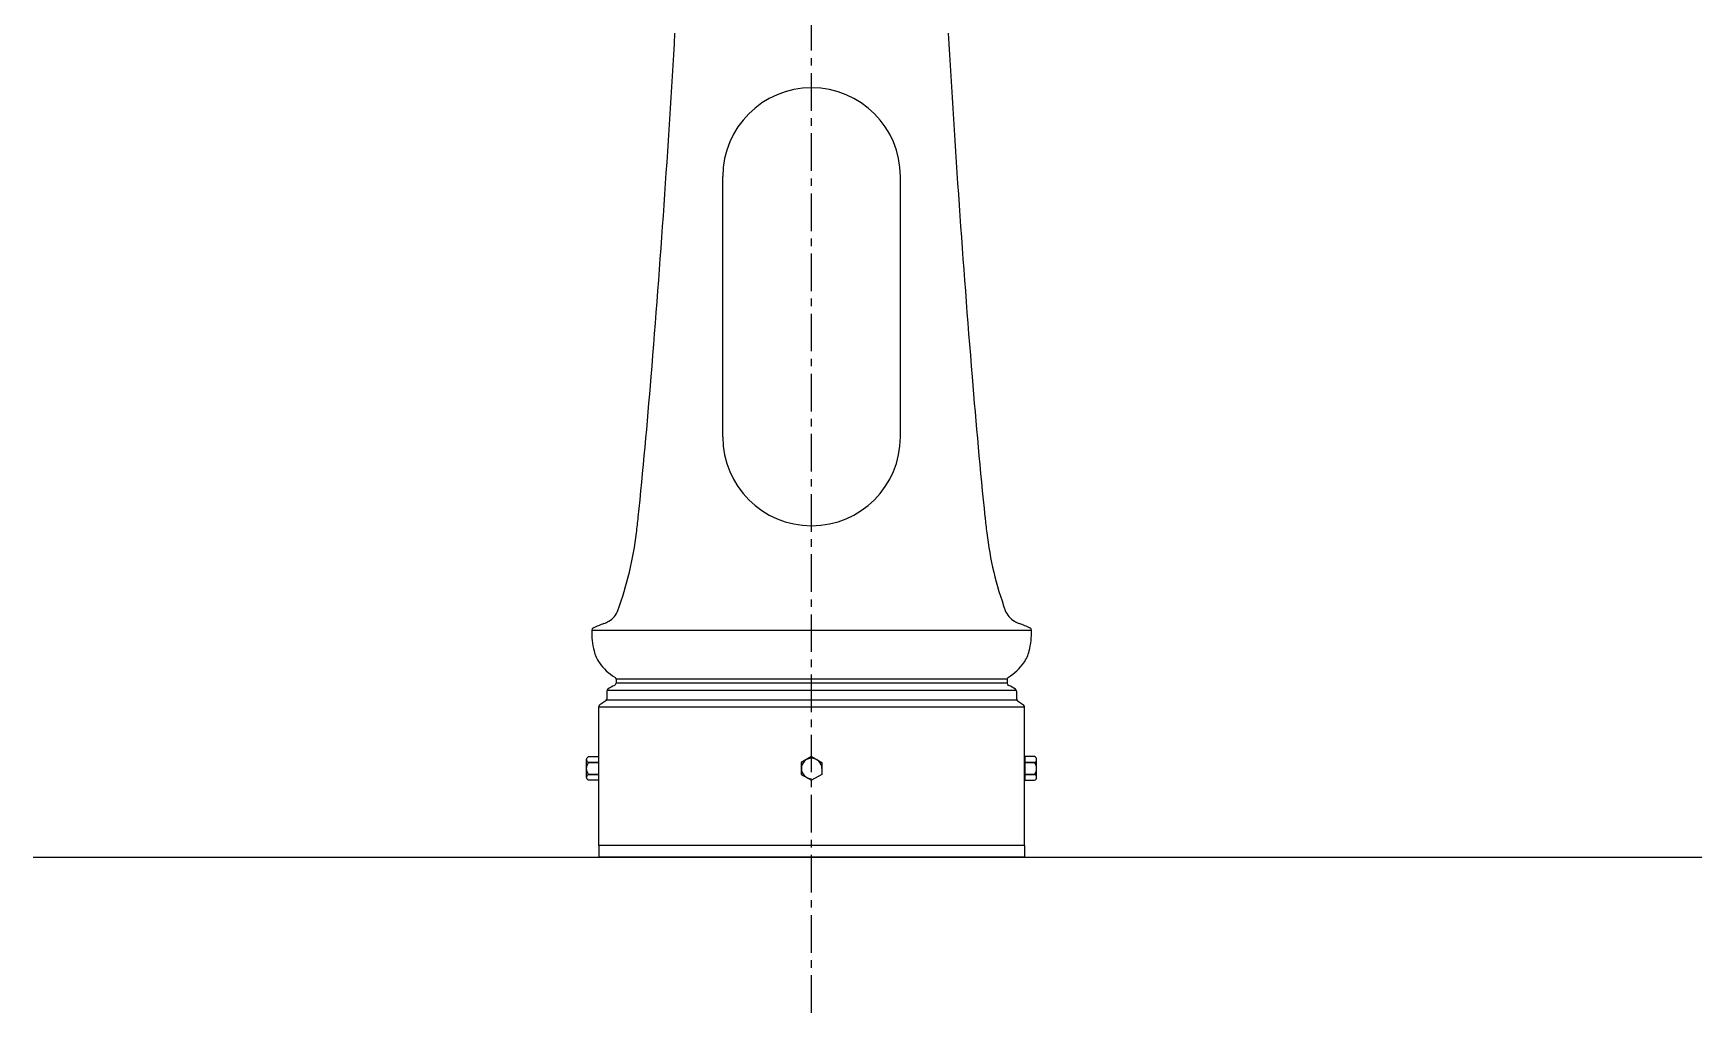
# Model space of a CAD drawing. Header units: millimetres. Extents: x 0 to 13338, y 0 to 11580.
# Drawn here: x 2161 to 3564, y 579 to 1407 of the extents above; entities that cross this region are included whole.
import ezdxf

# ---------------------------------------------------------------- set-up
doc = ezdxf.new("R2010")
doc.units = ezdxf.units.MM
doc.linetypes.add('CENTER', pattern=[50.8, 31.75, -6.35, 6.35, -6.35])
doc.layers.add('axes', color=40, linetype='CENTER')
doc.layers.add('dwgmodels.com', color=250, linetype='Continuous')

# ---------------------------------------------------------------- blocks, each defined once
blk = doc.blocks.new('A$C633E6BB3')
at = {"color": 0}
for p, q in [((-10, 8.3), (-10, 0)), ((-10, 0), (10, 0)), ((7.5, 10), (-7.5, 10)), ((-5, 8.3), (-5, 0)), ((-5, 0), (-5, 8.3)), ((5, 8.3), (5, 0)), ((5, 0), (5, 8.3)), ((10, 0), (10, 8.3))]:
    blk.add_line(p, q, dxfattribs=at)
for centre, radius, start, end in [((-7.5, 7.3), 2.71, 22.4549, 157.5451), ((0, 1.7), 8.31, 53.0228, 126.9772), ((7.5, 7.3), 2.71, 22.4549, 157.5451)]:
    blk.add_arc(centre, radius, start, end, dxfattribs=at)
blk = doc.blocks.new('Public Light 8_side_dwgmodels.com')
at = {"color": 0}
for p, q in [((-75, 355), (-75, 575)), ((75, 355), (75, 575)), ((-185.7, 191.8), (185.7, 191.8)), ((-173, 140.3), (-173, 133.8)), ((-172.8, 141.2), (172.8, 141.2)), ((-165.2, 150.4), (-165.2, 147)), ((165.2, 150.4), (-165.2, 150.4)), ((165.2, 147), (-165.2, 147)), ((165.2, 150.4), (165.2, 147)), ((173, 140.3), (173, 133.8)), ((-179.8, 10), (-179.8, 127.1)), ((-179.8, 127.1), (179.8, 127.1)), ((-173.9, 132.1), (-178.9, 128.8)), ((173.3, 132.8), (-173.3, 132.8)), ((173.9, 132.1), (178.9, 128.8)), ((179.8, 10), (179.8, 127.1)), ((179.8, 10), (-179.8, 10)), ((-179.8, 10), (-179.8, 0)), ((179.8, 0), (-179.8, 0)), ((179.8, 10), (179.8, 0))]:
    blk.add_line(p, q, dxfattribs=at)
for points in [[(0, 85), (0, 85), (-8.7, 80), (-8.7, 70), (0, 65), (0, 65)], [(0, 85), (0, 85), (8.7, 80), (8.7, 70), (0, 65), (0, 65)]]:
    blk.add_lwpolyline(points, dxfattribs=at)
for centre, radius, start, end in [((-11858.3, 1362.9), 11761.8, 355.33276, 356.74999), ((11858.3, 1362.9), 11761.8, 183.25001, 184.66724), ((0, 575), 75, 90, 180), ((0, 575), 75, 0, 90), ((-6115.6, 894.1), 6000, 354.19479, 355.33276), ((6115.6, 894.1), 6000, 184.66724, 185.80521), ((0, 355), 75, 180, 270), ((0, 355), 75, 270, 0), ((-771.5, 350.7), 628.3, 352.9963, 354.1948), ((771.5, 350.7), 628.3, 185.8052, 187.0037), ((-445.6, 310.7), 300, 340.0839, 352.9963), ((445.6, 310.7), 300, 187.0037, 199.9161), ((-133.1, 84.5), 120.6, 110.5672, 115.2525), ((-186, 225.5), 30, 290.5672, 299.4445), ((-179.7, 214.4), 17.2, 299.4445, 340.0839), ((179.7, 214.4), 17.2, 199.9161, 240.5555), ((186, 225.5), 30, 240.5555, 249.4328), ((133.1, 84.5), 120.6, 64.7475, 69.4328), ((-183.7, 191.8), 2, 115.2525, 179.0161), ((-116.6, 190.6), 69.1, 179.0161, 193.6544), ((116.6, 190.6), 69.1, 346.3456, 0.9839), ((183.7, 191.8), 2, 0.9839, 64.7475), ((-154.6, 181.4), 30, 193.6544, 214.7443), ((154.6, 181.4), 30, 325.2557, 346.3456), ((-144.5, 188.4), 42.3, 214.7443, 239.1751), ((144.5, 188.4), 42.3, 300.8249, 325.2557), ((-171, 140.3), 2, 126.0122, 180), ((-154.4, 117.4), 30.3, 113.4345, 126.0122), ((-167.2, 147), 2, 293.4345, 0), ((-167.2, 150.4), 2, 0, 59.1751), ((167.2, 150.4), 2, 120.8249, 180), ((167.2, 147), 2, 180, 246.5655), ((154.4, 117.4), 30.3, 53.9878, 66.5655), ((171, 140.3), 2, 0, 53.9878), ((-177.8, 127.1), 2, 123.7954, 180), ((-175, 133.8), 2, 303.7954, 0), ((175, 133.8), 2, 180, 236.2046), ((177.8, 127.1), 2, 0, 56.2046), ((0, 75), 8.66, 90, 270), ((0, 75), 8.66, 0, 90)]:
    blk.add_arc(centre, radius, start, end, dxfattribs=at)
at = {"layer": 'axes'}
blk.add_lwpolyline([(0, -131.4), (0, 4592.3)], dxfattribs=at)
at = {"color": 0, "xscale": -1, "rotation": 90}
blk.add_blockref('A$C633E6BB3', (-180, 75), dxfattribs=at)
at = {"color": 0, "rotation": 270}
blk.add_blockref('A$C633E6BB3', (180, 75), dxfattribs=at)

msp = doc.modelspace()

# ---------------------------------------------------------------- linework, layer by layer
at = {"color": 0}
msp.add_line((2161.2, 710.8), (13301.1, 710.8), dxfattribs=at)

# ---------------------------------------------------------------- block references
at = {"layer": 'dwgmodels.com'}
msp.add_blockref('Public Light 8_side_dwgmodels.com', (2818.6, 710.8), dxfattribs=at)

doc.saveas('drawing.dxf')
